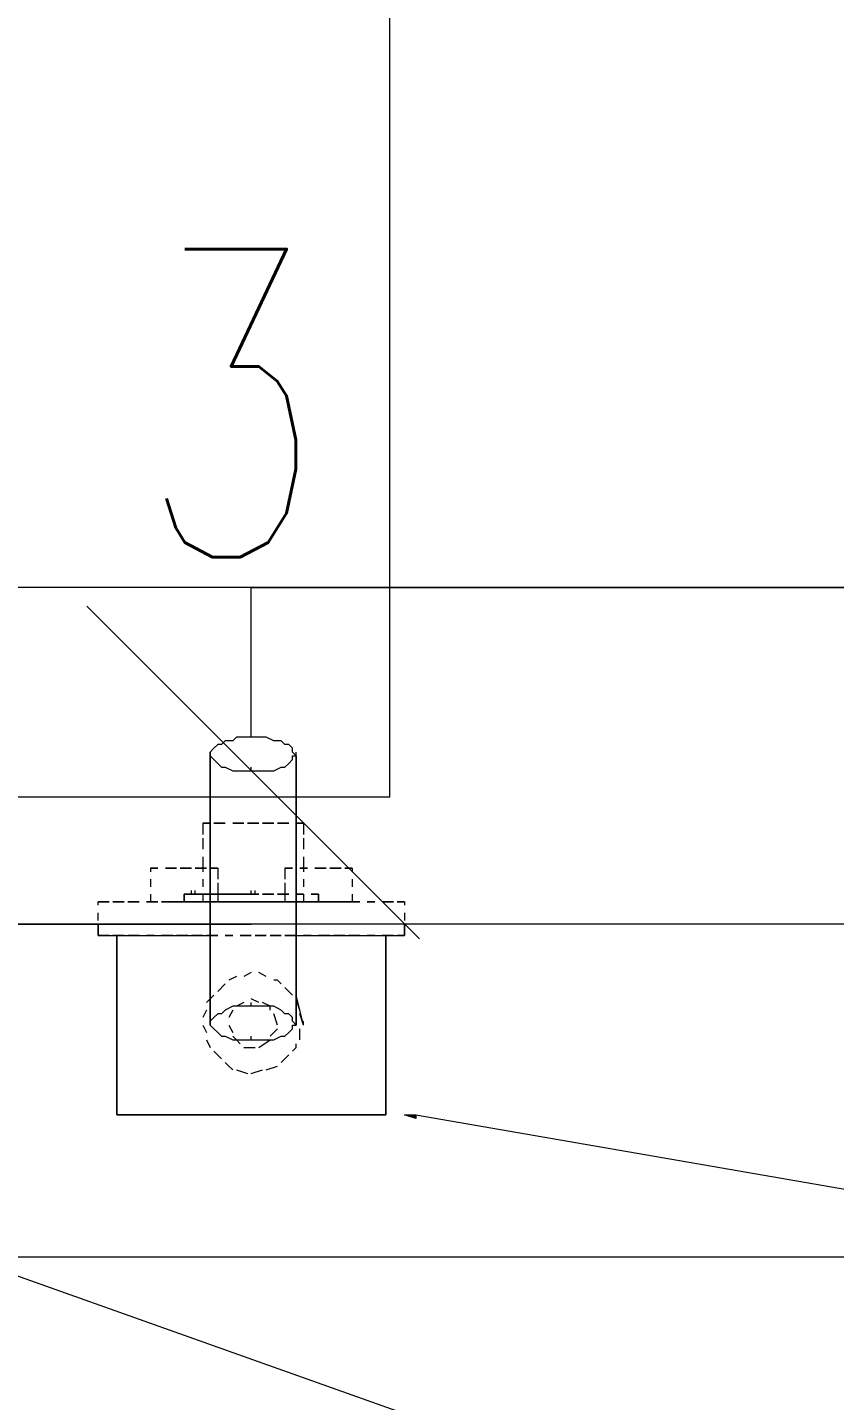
# Model space of a CAD drawing. Header units: inches. Extents: x -1128 to 651, y 96 to 845.
# Drawn here: x 464.45 to 472.61, y 759.79 to 773.66 of the extents above; entities that cross this region are included whole.
import ezdxf
from ezdxf.enums import TextEntityAlignment as Align

# ---------------------------------------------------------------- set-up
doc = ezdxf.new("R2010")
doc.units = ezdxf.units.IN
doc.header["$MEASUREMENT"] = 0
doc.layers.add('Layer 1', color=7, linetype='Continuous')
doc.styles.add('HZTXT', font='txt_qlt.shx', dxfattribs={"width": 0.7, "bigfont": 'hztxt.shx'})

msp = doc.modelspace()

# ---------------------------------------------------------------- hatches: boundary and pattern name
at = {"layer": 'Layer 1'}
msp.add_hatch(color=0, dxfattribs=at).paths.add_polyline_path([(468.376, 762.638), (468.263, 762.676), (468.376, 762.676)])

# ---------------------------------------------------------------- linework, layer by layer
at = {"layer": 'Layer 1', "color": 0, "lineweight": 5}
for points in [[(468.112, 765.885), (468.112, 789.638)], [(466.714, 768), (458.218, 768)], [(466.714, 768), (458.218, 768)], [(466.714, 766.49), (466.714, 768), (491.071, 768)], [(491.071, 768), (466.714, 768)], [(468.414, 764.451), (465.053, 767.811)], [(466.714, 766.49), (466.563, 766.49), (466.526, 766.452), (466.45, 766.452), (466.412, 766.414), (466.375, 766.414), (466.337, 766.377), (466.299, 766.339), (466.299, 766.301)], [(466.714, 766.49), (466.714, 766.527)], [(467.168, 766.301), (467.13, 766.339), (467.13, 766.377), (467.092, 766.414), (467.054, 766.414), (467.017, 766.452), (466.941, 766.452), (466.865, 766.49), (466.714, 766.49)], [(466.299, 766.301), (466.299, 766.339)], [(466.299, 766.301), (466.337, 766.263), (466.375, 766.225), (466.412, 766.188), (466.45, 766.188), (466.526, 766.15), (466.714, 766.15)], [(466.714, 766.15), (466.941, 766.15), (467.017, 766.188), (467.054, 766.188), (467.092, 766.225), (467.13, 766.263), (467.13, 766.301), (467.168, 766.301)], [(467.168, 766.301), (467.168, 766.339)], [(466.714, 766.15), (466.714, 766.188)], [(468.112, 765.885), (447.418, 765.885)], [(466.224, 765.621), (466.299, 765.621)], [(466.299, 765.621), (466.224, 765.621)], [(466.224, 765.621), (466.224, 765.508)], [(466.337, 765.621), (466.45, 765.621)], [(466.45, 765.621), (466.337, 765.621)], [(466.337, 765.621), (466.45, 765.621)], [(466.45, 765.621), (466.337, 765.621)], [(466.526, 765.621), (466.639, 765.621)], [(466.639, 765.621), (466.526, 765.621)], [(466.526, 765.621), (466.639, 765.621)], [(466.639, 765.621), (466.526, 765.621)], [(466.677, 765.621), (466.79, 765.621)], [(466.79, 765.621), (466.677, 765.621)], [(466.677, 765.621), (466.79, 765.621)], [(466.79, 765.621), (466.677, 765.621)], [(466.828, 765.621), (466.941, 765.621)], [(466.941, 765.621), (466.828, 765.621)], [(466.828, 765.621), (466.941, 765.621)], [(466.941, 765.621), (466.828, 765.621)], [(466.979, 765.621), (467.092, 765.621)], [(467.092, 765.621), (466.979, 765.621)], [(466.979, 765.621), (467.092, 765.621)], [(467.092, 765.621), (466.979, 765.621)], [(467.243, 765.621), (467.243, 765.508)], [(466.224, 765.47), (466.224, 765.357)], [(467.243, 765.47), (467.243, 765.357)], [(466.224, 765.281), (466.224, 765.13)], [(467.243, 765.281), (467.243, 765.13)], [(465.695, 765.168), (465.77, 765.168)], [(465.77, 765.168), (465.695, 765.168)], [(465.695, 765.168), (465.695, 765.13)], [(465.695, 765.055), (465.695, 764.979)], [(465.846, 765.168), (465.959, 765.168)], [(465.959, 765.168), (465.846, 765.168)], [(465.846, 765.168), (465.959, 765.168)], [(465.959, 765.168), (465.846, 765.168)], [(465.997, 765.168), (466.11, 765.168)], [(466.11, 765.168), (465.997, 765.168)], [(465.997, 765.168), (466.11, 765.168)], [(466.11, 765.168), (465.997, 765.168)], [(466.148, 765.168), (466.261, 765.168)], [(466.261, 765.168), (466.148, 765.168)], [(466.148, 765.168), (466.261, 765.168)], [(466.261, 765.168), (466.148, 765.168)], [(466.224, 765.055), (466.224, 764.979)], [(466.375, 765.168), (466.375, 765.055)], [(467.054, 765.168), (467.13, 765.168)], [(467.13, 765.168), (467.054, 765.168)], [(467.054, 765.168), (467.054, 765.055)], [(467.205, 765.168), (467.281, 765.168)], [(467.281, 765.168), (467.205, 765.168)], [(467.205, 765.168), (467.281, 765.168)], [(467.281, 765.168), (467.205, 765.168)], [(467.243, 765.055), (467.243, 764.979)], [(467.356, 765.168), (467.47, 765.168)], [(467.47, 765.168), (467.356, 765.168)], [(467.356, 765.168), (467.47, 765.168)], [(467.47, 765.168), (467.356, 765.168)], [(467.507, 765.168), (467.621, 765.168)], [(467.621, 765.168), (467.507, 765.168)], [(467.507, 765.168), (467.621, 765.168)], [(467.621, 765.168), (467.507, 765.168)], [(467.734, 765.168), (467.734, 765.13)], [(467.734, 765.055), (467.734, 764.979)], [(466.11, 764.904), (466.11, 764.941)], [(466.148, 764.904), (466.148, 764.941)], [(466.375, 765.017), (466.375, 764.828)], [(466.714, 764.904), (466.714, 764.941)], [(466.752, 764.904), (466.752, 764.941)], [(467.054, 765.017), (467.054, 764.828)], [(465.166, 764.791), (465.166, 764.828)], [(465.166, 764.791), (465.166, 764.828)], [(465.28, 764.828), (465.166, 764.828)], [(465.28, 764.828), (465.166, 764.828)], [(465.166, 764.828), (465.28, 764.828)], [(465.166, 764.828), (465.28, 764.828)], [(465.431, 764.828), (465.317, 764.828)], [(465.431, 764.828), (465.317, 764.828)], [(465.317, 764.828), (465.431, 764.828)], [(465.317, 764.828), (465.431, 764.828)], [(465.582, 764.828), (465.468, 764.828)], [(465.582, 764.828), (465.468, 764.828)], [(465.468, 764.828), (465.582, 764.828)], [(465.468, 764.828), (465.582, 764.828)], [(465.733, 764.828), (465.657, 764.828)], [(465.733, 764.828), (465.657, 764.828)], [(465.657, 764.828), (465.733, 764.828)], [(465.657, 764.828), (465.733, 764.828)], [(465.695, 764.904), (465.695, 764.828)], [(465.921, 764.828), (465.808, 764.828)], [(465.921, 764.828), (465.808, 764.828)], [(465.808, 764.828), (465.921, 764.828)], [(465.808, 764.828), (465.921, 764.828)], [(465.959, 764.828), (465.846, 764.828)], [(465.846, 764.828), (465.959, 764.828)], [(466.072, 764.828), (465.959, 764.828)], [(466.072, 764.828), (465.959, 764.828)], [(465.959, 764.828), (466.072, 764.828)], [(465.959, 764.828), (466.072, 764.828)], [(466.11, 764.828), (465.997, 764.828)], [(465.997, 764.828), (466.11, 764.828)], [(466.035, 764.904), (466.148, 764.904)], [(466.035, 764.904), (466.148, 764.904)], [(466.148, 764.904), (466.035, 764.904)], [(466.148, 764.904), (466.035, 764.904)], [(466.148, 764.904), (466.035, 764.904)], [(466.148, 764.904), (466.035, 764.904)], [(466.035, 764.904), (466.148, 764.904)], [(466.035, 764.904), (466.148, 764.904)], [(466.035, 764.828), (466.148, 764.828)], [(466.035, 764.828), (466.148, 764.828)], [(466.148, 764.828), (466.035, 764.828)], [(466.148, 764.828), (466.035, 764.828)], [(466.148, 764.828), (466.035, 764.828)], [(466.148, 764.828), (466.035, 764.828)], [(466.035, 764.828), (466.148, 764.828)], [(466.035, 764.828), (466.148, 764.828)], [(466.11, 764.904), (466.224, 764.904)], [(466.224, 764.904), (466.11, 764.904)], [(466.224, 764.904), (466.11, 764.904)], [(466.224, 764.904), (466.11, 764.904)], [(466.224, 764.828), (466.11, 764.828)], [(466.224, 764.828), (466.11, 764.828)], [(466.11, 764.828), (466.224, 764.828)], [(466.11, 764.828), (466.224, 764.828)], [(466.261, 764.904), (466.148, 764.904)], [(466.261, 764.904), (466.148, 764.904)], [(466.148, 764.904), (466.261, 764.904)], [(466.261, 764.904), (466.148, 764.904)], [(466.261, 764.828), (466.148, 764.828)], [(466.148, 764.828), (466.261, 764.828)], [(466.186, 764.904), (466.299, 764.904)], [(466.186, 764.904), (466.299, 764.904)], [(466.299, 764.904), (466.186, 764.904)], [(466.299, 764.904), (466.186, 764.904)], [(466.299, 764.904), (466.186, 764.904)], [(466.299, 764.904), (466.186, 764.904)], [(466.186, 764.904), (466.299, 764.904)], [(466.186, 764.904), (466.299, 764.904)], [(466.186, 764.828), (466.299, 764.828)], [(466.186, 764.828), (466.299, 764.828)], [(466.299, 764.828), (466.186, 764.828)], [(466.299, 764.828), (466.186, 764.828)], [(466.299, 764.828), (466.186, 764.828)], [(466.299, 764.828), (466.186, 764.828)], [(466.186, 764.828), (466.299, 764.828)], [(466.186, 764.828), (466.299, 764.828)], [(466.224, 764.904), (466.224, 764.828)], [(466.375, 764.828), (466.261, 764.828)], [(466.375, 764.828), (466.261, 764.828)], [(466.261, 764.828), (466.375, 764.828)], [(466.261, 764.828), (466.375, 764.828)], [(466.412, 764.904), (466.299, 764.904)], [(466.412, 764.904), (466.299, 764.904)], [(466.299, 764.904), (466.412, 764.904)], [(466.412, 764.904), (466.299, 764.904)], [(466.299, 764.904), (466.412, 764.904)], [(466.412, 764.904), (466.299, 764.904)], [(466.412, 764.904), (466.299, 764.904)], [(466.412, 764.904), (466.299, 764.904)], [(466.375, 764.828), (466.299, 764.828)], [(466.299, 764.828), (466.375, 764.828)], [(466.337, 764.904), (466.45, 764.904)], [(466.337, 764.904), (466.45, 764.904)], [(466.45, 764.904), (466.337, 764.904)], [(466.45, 764.904), (466.337, 764.904)], [(466.45, 764.904), (466.337, 764.904)], [(466.45, 764.904), (466.337, 764.904)], [(466.337, 764.904), (466.45, 764.904)], [(466.337, 764.904), (466.45, 764.904)], [(466.337, 764.828), (466.45, 764.828)], [(466.337, 764.828), (466.45, 764.828)], [(466.45, 764.828), (466.337, 764.828)], [(466.45, 764.828), (466.337, 764.828)], [(466.45, 764.828), (466.337, 764.828)], [(466.45, 764.828), (466.337, 764.828)], [(466.337, 764.828), (466.45, 764.828)], [(466.337, 764.828), (466.45, 764.828)], [(466.45, 764.828), (466.337, 764.828)], [(466.337, 764.828), (466.45, 764.828)], [(466.45, 764.904), (466.563, 764.904)], [(466.563, 764.904), (466.45, 764.904)], [(466.563, 764.904), (466.45, 764.904)], [(466.563, 764.904), (466.45, 764.904)], [(466.526, 764.828), (466.45, 764.828)], [(466.526, 764.828), (466.45, 764.828)], [(466.45, 764.828), (466.526, 764.828)], [(466.45, 764.828), (466.526, 764.828)], [(466.563, 764.904), (466.488, 764.904)], [(466.563, 764.904), (466.488, 764.904)], [(466.488, 764.904), (466.563, 764.904)], [(466.563, 764.904), (466.488, 764.904)], [(466.526, 764.904), (466.639, 764.904)], [(466.526, 764.904), (466.639, 764.904)], [(466.639, 764.904), (466.526, 764.904)], [(466.639, 764.904), (466.526, 764.904)], [(466.639, 764.904), (466.526, 764.904)], [(466.639, 764.904), (466.526, 764.904)], [(466.526, 764.904), (466.639, 764.904)], [(466.526, 764.904), (466.639, 764.904)], [(466.526, 764.828), (466.639, 764.828)], [(466.526, 764.828), (466.639, 764.828)], [(466.639, 764.828), (466.526, 764.828)], [(466.639, 764.828), (466.526, 764.828)], [(466.639, 764.828), (466.526, 764.828)], [(466.639, 764.828), (466.526, 764.828)], [(466.526, 764.828), (466.639, 764.828)], [(466.526, 764.828), (466.639, 764.828)], [(466.639, 764.828), (466.526, 764.828)], [(466.526, 764.828), (466.639, 764.828)], [(466.714, 764.904), (466.601, 764.904)], [(466.714, 764.904), (466.601, 764.904)], [(466.714, 764.828), (466.601, 764.828)], [(466.714, 764.828), (466.601, 764.828)], [(466.601, 764.828), (466.714, 764.828)], [(466.601, 764.828), (466.714, 764.828)], [(466.752, 764.904), (466.639, 764.904)], [(466.752, 764.904), (466.639, 764.904)], [(466.677, 764.904), (466.79, 764.904)], [(466.677, 764.904), (466.79, 764.904)], [(466.79, 764.904), (466.677, 764.904)], [(466.79, 764.904), (466.677, 764.904)], [(466.79, 764.904), (466.677, 764.904)], [(466.79, 764.904), (466.677, 764.904)], [(466.677, 764.904), (466.79, 764.904)], [(466.677, 764.904), (466.79, 764.904)], [(466.677, 764.828), (466.79, 764.828)], [(466.677, 764.828), (466.79, 764.828)], [(466.79, 764.828), (466.677, 764.828)], [(466.79, 764.828), (466.677, 764.828)], [(466.79, 764.828), (466.677, 764.828)], [(466.79, 764.828), (466.677, 764.828)], [(466.677, 764.828), (466.79, 764.828)], [(466.677, 764.828), (466.79, 764.828)], [(466.79, 764.828), (466.677, 764.828)], [(466.677, 764.828), (466.79, 764.828)], [(466.865, 764.828), (466.752, 764.828)], [(466.865, 764.828), (466.752, 764.828)], [(466.752, 764.828), (466.865, 764.828)], [(466.752, 764.828), (466.865, 764.828)], [(466.828, 764.904), (466.941, 764.904)], [(466.828, 764.904), (466.941, 764.904)], [(466.941, 764.904), (466.828, 764.904)], [(466.941, 764.904), (466.828, 764.904)], [(466.941, 764.904), (466.828, 764.904)], [(466.941, 764.904), (466.828, 764.904)], [(466.828, 764.904), (466.941, 764.904)], [(466.828, 764.904), (466.941, 764.904)], [(466.828, 764.828), (466.941, 764.828)], [(466.828, 764.828), (466.941, 764.828)], [(466.941, 764.828), (466.828, 764.828)], [(466.941, 764.828), (466.828, 764.828)], [(466.941, 764.828), (466.828, 764.828)], [(466.941, 764.828), (466.828, 764.828)], [(466.828, 764.828), (466.941, 764.828)], [(466.828, 764.828), (466.941, 764.828)], [(466.941, 764.828), (466.828, 764.828)], [(466.828, 764.828), (466.941, 764.828)], [(467.017, 764.828), (466.903, 764.828)], [(467.017, 764.828), (466.903, 764.828)], [(466.903, 764.828), (467.017, 764.828)], [(466.903, 764.828), (467.017, 764.828)], [(466.979, 764.904), (467.092, 764.904)], [(466.979, 764.904), (467.092, 764.904)], [(467.092, 764.904), (466.979, 764.904)], [(467.092, 764.904), (466.979, 764.904)], [(467.092, 764.904), (466.979, 764.904)], [(467.092, 764.904), (466.979, 764.904)], [(466.979, 764.904), (467.092, 764.904)], [(466.979, 764.904), (467.092, 764.904)], [(466.979, 764.828), (467.092, 764.828)], [(466.979, 764.828), (467.092, 764.828)], [(467.092, 764.828), (466.979, 764.828)], [(467.092, 764.828), (466.979, 764.828)], [(467.092, 764.828), (466.979, 764.828)], [(467.092, 764.828), (466.979, 764.828)], [(466.979, 764.828), (467.092, 764.828)], [(466.979, 764.828), (467.092, 764.828)], [(467.092, 764.828), (466.979, 764.828)], [(466.979, 764.828), (467.092, 764.828)], [(467.168, 764.828), (467.054, 764.828)], [(467.168, 764.828), (467.054, 764.828)], [(467.054, 764.828), (467.168, 764.828)], [(467.054, 764.828), (467.168, 764.828)], [(467.168, 764.904), (467.243, 764.904)], [(467.168, 764.904), (467.243, 764.904)], [(467.243, 764.904), (467.168, 764.904)], [(467.243, 764.904), (467.168, 764.904)], [(467.243, 764.904), (467.168, 764.904)], [(467.243, 764.904), (467.168, 764.904)], [(467.168, 764.904), (467.243, 764.904)], [(467.168, 764.904), (467.243, 764.904)], [(467.168, 764.828), (467.243, 764.828)], [(467.168, 764.828), (467.243, 764.828)], [(467.243, 764.828), (467.168, 764.828)], [(467.243, 764.828), (467.168, 764.828)], [(467.243, 764.828), (467.168, 764.828)], [(467.243, 764.828), (467.168, 764.828)], [(467.168, 764.828), (467.243, 764.828)], [(467.168, 764.828), (467.243, 764.828)], [(467.243, 764.828), (467.168, 764.828)], [(467.168, 764.828), (467.243, 764.828)], [(467.281, 764.828), (467.205, 764.828)], [(467.205, 764.828), (467.281, 764.828)], [(467.243, 764.904), (467.243, 764.828)], [(467.319, 764.828), (467.243, 764.828)], [(467.319, 764.828), (467.243, 764.828)], [(467.243, 764.828), (467.319, 764.828)], [(467.243, 764.828), (467.319, 764.828)], [(467.319, 764.904), (467.394, 764.904)], [(467.394, 764.904), (467.319, 764.904)], [(467.394, 764.904), (467.319, 764.904)], [(467.394, 764.904), (467.319, 764.904)], [(467.319, 764.904), (467.394, 764.904)], [(467.319, 764.828), (467.394, 764.828)], [(467.319, 764.828), (467.394, 764.828)], [(467.394, 764.828), (467.319, 764.828)], [(467.394, 764.828), (467.319, 764.828)], [(467.394, 764.828), (467.319, 764.828)], [(467.394, 764.828), (467.319, 764.828)], [(467.319, 764.828), (467.394, 764.828)], [(467.319, 764.828), (467.394, 764.828)], [(467.47, 764.828), (467.356, 764.828)], [(467.356, 764.828), (467.47, 764.828)], [(467.507, 764.828), (467.394, 764.828)], [(467.507, 764.828), (467.394, 764.828)], [(467.394, 764.828), (467.507, 764.828)], [(467.394, 764.828), (467.507, 764.828)], [(467.621, 764.828), (467.507, 764.828)], [(467.507, 764.828), (467.621, 764.828)], [(467.658, 764.828), (467.545, 764.828)], [(467.658, 764.828), (467.545, 764.828)], [(467.545, 764.828), (467.658, 764.828)], [(467.545, 764.828), (467.658, 764.828)], [(467.734, 764.828), (467.658, 764.828)], [(467.658, 764.828), (467.734, 764.828)], [(467.81, 764.828), (467.696, 764.828)], [(467.81, 764.828), (467.696, 764.828)], [(467.696, 764.828), (467.81, 764.828)], [(467.696, 764.828), (467.81, 764.828)], [(467.734, 764.904), (467.734, 764.828)], [(467.961, 764.828), (467.885, 764.828)], [(467.961, 764.828), (467.885, 764.828)], [(467.885, 764.828), (467.961, 764.828)], [(467.885, 764.828), (467.961, 764.828)], [(468.149, 764.828), (468.036, 764.828)], [(468.149, 764.828), (468.036, 764.828)], [(468.036, 764.828), (468.149, 764.828)], [(468.036, 764.828), (468.149, 764.828)], [(468.263, 764.828), (468.187, 764.828)], [(468.263, 764.828), (468.187, 764.828)], [(468.187, 764.828), (468.263, 764.828)], [(468.187, 764.828), (468.263, 764.828)], [(468.263, 764.828), (468.263, 764.791)], [(468.263, 764.828), (468.263, 764.791)], [(465.166, 764.639), (465.166, 764.715)], [(465.166, 764.639), (465.166, 764.715)], [(468.263, 764.715), (468.263, 764.639)], [(468.263, 764.715), (468.263, 764.639)], [(449.759, 764.602), (466.714, 764.602)], [(466.714, 764.602), (458.218, 764.602)], [(465.166, 764.488), (465.166, 764.564)], [(465.166, 764.488), (465.166, 764.564)], [(491.071, 764.602), (466.714, 764.602)], [(491.071, 764.602), (466.714, 764.602)], [(468.263, 764.564), (468.263, 764.488)], [(468.263, 764.564), (468.263, 764.488)], [(465.166, 764.488), (466.375, 764.488)], [(465.166, 764.488), (466.375, 764.488)], [(465.28, 764.488), (465.166, 764.488)], [(465.28, 764.488), (465.166, 764.488)], [(465.431, 764.488), (465.317, 764.488)], [(465.431, 764.488), (465.317, 764.488)], [(465.431, 764.488), (465.355, 764.488)], [(465.431, 764.488), (465.355, 764.488)], [(465.355, 764.488), (465.431, 764.488)], [(465.355, 764.488), (465.431, 764.488)], [(465.355, 764.413), (465.355, 764.488)], [(465.355, 764.413), (465.355, 764.488)], [(465.355, 764.262), (465.355, 764.375)], [(465.355, 764.262), (465.355, 764.375)], [(465.582, 764.488), (465.468, 764.488)], [(465.582, 764.488), (465.468, 764.488)], [(465.468, 764.488), (465.582, 764.488)], [(465.468, 764.488), (465.582, 764.488)], [(465.582, 764.488), (465.468, 764.488)], [(465.582, 764.488), (465.468, 764.488)], [(465.733, 764.488), (465.657, 764.488)], [(465.733, 764.488), (465.657, 764.488)], [(465.657, 764.488), (465.733, 764.488)], [(465.657, 764.488), (465.733, 764.488)], [(465.733, 764.488), (465.657, 764.488)], [(465.733, 764.488), (465.657, 764.488)], [(465.921, 764.488), (465.808, 764.488)], [(465.921, 764.488), (465.808, 764.488)], [(465.808, 764.488), (465.921, 764.488)], [(465.808, 764.488), (465.921, 764.488)], [(465.921, 764.488), (465.808, 764.488)], [(465.921, 764.488), (465.808, 764.488)], [(466.072, 764.488), (465.959, 764.488)], [(466.072, 764.488), (465.959, 764.488)], [(465.959, 764.488), (466.072, 764.488)], [(465.959, 764.488), (466.072, 764.488)], [(466.072, 764.488), (465.959, 764.488)], [(466.072, 764.488), (465.959, 764.488)], [(466.224, 764.488), (466.11, 764.488)], [(466.224, 764.488), (466.11, 764.488)], [(466.11, 764.488), (466.224, 764.488)], [(466.11, 764.488), (466.224, 764.488)], [(466.224, 764.488), (466.11, 764.488)], [(466.224, 764.488), (466.11, 764.488)], [(466.375, 764.488), (466.261, 764.488)], [(466.375, 764.488), (466.261, 764.488)], [(466.261, 764.488), (466.375, 764.488)], [(466.261, 764.488), (466.375, 764.488)], [(466.375, 764.488), (466.261, 764.488)], [(466.375, 764.488), (466.261, 764.488)], [(466.526, 764.488), (466.45, 764.488)], [(466.526, 764.488), (466.45, 764.488)], [(466.45, 764.488), (466.526, 764.488)], [(466.45, 764.488), (466.526, 764.488)], [(466.45, 764.488), (466.526, 764.488)], [(466.45, 764.488), (466.526, 764.488)], [(466.526, 764.488), (466.45, 764.488)], [(466.526, 764.488), (466.45, 764.488)], [(466.714, 764.488), (466.601, 764.488)], [(466.714, 764.488), (466.601, 764.488)], [(466.601, 764.488), (466.714, 764.488)], [(466.601, 764.488), (466.714, 764.488)], [(466.601, 764.488), (466.714, 764.488)], [(466.601, 764.488), (466.714, 764.488)], [(466.714, 764.488), (466.601, 764.488)], [(466.714, 764.488), (466.601, 764.488)], [(466.865, 764.488), (466.752, 764.488)], [(466.865, 764.488), (466.752, 764.488)], [(466.752, 764.488), (466.865, 764.488)], [(466.752, 764.488), (466.865, 764.488)], [(466.752, 764.488), (466.865, 764.488)], [(466.752, 764.488), (466.865, 764.488)], [(466.865, 764.488), (466.752, 764.488)], [(466.865, 764.488), (466.752, 764.488)], [(467.017, 764.488), (466.903, 764.488)], [(467.017, 764.488), (466.903, 764.488)], [(466.903, 764.488), (467.017, 764.488)], [(466.903, 764.488), (467.017, 764.488)], [(466.903, 764.488), (467.017, 764.488)], [(466.903, 764.488), (467.017, 764.488)], [(467.017, 764.488), (466.903, 764.488)], [(467.017, 764.488), (466.903, 764.488)], [(467.168, 764.488), (467.054, 764.488)], [(467.168, 764.488), (467.054, 764.488)], [(467.054, 764.488), (468.263, 764.488)], [(467.054, 764.488), (468.263, 764.488)], [(467.054, 764.488), (467.168, 764.488)], [(467.054, 764.488), (467.168, 764.488)], [(467.168, 764.488), (467.054, 764.488)], [(467.168, 764.488), (467.054, 764.488)], [(467.319, 764.488), (467.243, 764.488)], [(467.319, 764.488), (467.243, 764.488)], [(467.243, 764.488), (467.319, 764.488)], [(467.243, 764.488), (467.319, 764.488)], [(467.319, 764.488), (467.243, 764.488)], [(467.319, 764.488), (467.243, 764.488)], [(467.507, 764.488), (467.394, 764.488)], [(467.507, 764.488), (467.394, 764.488)], [(467.394, 764.488), (467.507, 764.488)], [(467.394, 764.488), (467.507, 764.488)], [(467.507, 764.488), (467.394, 764.488)], [(467.507, 764.488), (467.394, 764.488)], [(467.658, 764.488), (467.545, 764.488)], [(467.658, 764.488), (467.545, 764.488)], [(467.545, 764.488), (467.658, 764.488)], [(467.545, 764.488), (467.658, 764.488)], [(467.658, 764.488), (467.545, 764.488)], [(467.658, 764.488), (467.545, 764.488)], [(467.81, 764.488), (467.696, 764.488)], [(467.81, 764.488), (467.696, 764.488)], [(467.696, 764.488), (467.81, 764.488)], [(467.696, 764.488), (467.81, 764.488)], [(467.81, 764.488), (467.696, 764.488)], [(467.81, 764.488), (467.696, 764.488)], [(467.961, 764.488), (467.885, 764.488)], [(467.961, 764.488), (467.885, 764.488)], [(467.885, 764.488), (467.961, 764.488)], [(467.885, 764.488), (467.961, 764.488)], [(467.961, 764.488), (467.885, 764.488)], [(467.961, 764.488), (467.885, 764.488)], [(468.074, 764.488), (468.036, 764.488)], [(468.074, 764.488), (468.036, 764.488)], [(468.036, 764.488), (468.074, 764.488)], [(468.036, 764.488), (468.074, 764.488)], [(468.149, 764.488), (468.036, 764.488)], [(468.149, 764.488), (468.036, 764.488)], [(468.074, 764.488), (468.074, 764.413)], [(468.074, 764.488), (468.074, 764.413)], [(468.074, 764.375), (468.074, 764.262)], [(468.074, 764.375), (468.074, 764.262)], [(468.263, 764.488), (468.187, 764.488)], [(468.263, 764.488), (468.187, 764.488)], [(465.355, 764.111), (465.355, 764.224)], [(465.355, 764.111), (465.355, 764.224)], [(468.074, 764.224), (468.074, 764.111)], [(468.074, 764.224), (468.074, 764.111)], [(466.714, 764.111), (466.639, 764.073)], [(466.714, 764.111), (466.639, 764.073)], [(466.714, 764.111), (466.639, 764.073)], [(466.865, 764.073), (466.79, 764.111)], [(466.865, 764.073), (466.79, 764.111)], [(466.865, 764.073), (466.79, 764.111)], [(465.355, 763.96), (465.355, 764.035)], [(465.355, 763.96), (465.355, 764.035)], [(466.45, 763.997), (466.375, 763.922)], [(466.45, 763.997), (466.375, 763.922)], [(466.45, 763.997), (466.375, 763.922)], [(466.563, 764.073), (466.488, 764.035)], [(466.563, 764.073), (466.488, 764.035)], [(466.563, 764.073), (466.488, 764.035)], [(467.017, 763.997), (466.979, 764.035), (466.941, 764.035)], [(467.017, 763.997), (466.979, 764.035), (466.941, 764.035)], [(467.017, 763.997), (466.979, 764.035), (466.941, 764.035)], [(467.13, 763.884), (467.054, 763.96)], [(467.13, 763.884), (467.054, 763.96)], [(467.13, 763.884), (467.054, 763.96)], [(468.074, 764.035), (468.074, 763.96)], [(468.074, 764.035), (468.074, 763.96)], [(465.355, 763.771), (465.355, 763.884)], [(465.355, 763.771), (465.355, 763.884)], [(466.337, 763.884), (466.299, 763.846), (466.261, 763.809)], [(466.337, 763.884), (466.299, 763.846), (466.261, 763.809)], [(466.337, 763.884), (466.299, 763.846), (466.261, 763.809)], [(466.639, 763.809), (466.563, 763.771)], [(466.639, 763.809), (466.563, 763.771)], [(466.639, 763.809), (466.563, 763.771)], [(466.639, 763.809), (466.563, 763.771)], [(466.79, 763.809), (466.714, 763.846)], [(466.79, 763.809), (466.714, 763.846)], [(466.79, 763.809), (466.714, 763.846)], [(466.79, 763.809), (466.714, 763.846)], [(466.714, 763.771), (466.714, 763.809)], [(466.903, 763.733), (466.903, 763.771), (466.828, 763.809)], [(466.903, 763.733), (466.903, 763.771), (466.828, 763.809)], [(466.903, 763.733), (466.903, 763.771), (466.828, 763.809)], [(466.903, 763.733), (466.903, 763.771), (466.828, 763.809)], [(467.243, 763.582), (467.168, 763.884)], [(467.205, 763.733), (467.168, 763.846)], [(467.205, 763.733), (467.168, 763.846)], [(467.205, 763.733), (467.168, 763.846)], [(468.074, 763.884), (468.074, 763.771)], [(468.074, 763.884), (468.074, 763.771)], [(465.355, 763.62), (465.355, 763.733)], [(465.355, 763.62), (465.355, 763.733)], [(466.261, 763.733), (466.224, 763.658)], [(466.261, 763.733), (466.224, 763.658)], [(466.261, 763.733), (466.224, 763.658)], [(466.299, 763.582), (466.337, 763.544), (466.375, 763.507), (466.412, 763.469), (466.45, 763.469), (466.526, 763.431), (466.941, 763.431), (467.017, 763.469), (467.054, 763.469), (467.092, 763.507), (467.13, 763.544), (467.13, 763.582), (467.168, 763.582), (467.13, 763.62), (467.13, 763.658), (467.092, 763.695), (467.054, 763.695), (467.017, 763.733), (466.941, 763.771), (466.79, 763.771), (466.714, 763.771), (466.526, 763.771), (466.45, 763.733), (466.412, 763.695), (466.375, 763.695), (466.337, 763.658), (466.299, 763.62), (466.299, 763.582)], [(466.526, 763.733), (466.488, 763.658)], [(466.526, 763.733), (466.488, 763.658)], [(466.526, 763.733), (466.488, 763.658)], [(466.526, 763.733), (466.488, 763.658)], [(466.979, 763.582), (466.941, 763.695)], [(466.979, 763.582), (466.941, 763.695)], [(466.979, 763.582), (466.941, 763.695)], [(466.979, 763.582), (466.941, 763.695)], [(467.243, 763.582), (467.205, 763.695)], [(467.243, 763.582), (467.205, 763.695)], [(467.243, 763.582), (467.205, 763.695)], [(468.074, 763.733), (468.074, 763.62)], [(468.074, 763.733), (468.074, 763.62)], [(465.355, 763.469), (465.355, 763.582)], [(465.355, 763.469), (465.355, 763.582)], [(466.224, 763.582), (466.261, 763.507)], [(466.224, 763.582), (466.261, 763.507)], [(466.224, 763.582), (466.261, 763.507)], [(466.299, 763.582), (466.299, 763.62)], [(466.488, 763.582), (466.526, 763.507)], [(466.488, 763.582), (466.526, 763.507)], [(466.488, 763.582), (466.526, 763.507)], [(466.488, 763.582), (466.526, 763.507)], [(466.903, 763.469), (466.979, 763.544)], [(466.903, 763.469), (466.979, 763.544)], [(466.903, 763.469), (466.979, 763.544)], [(466.903, 763.469), (466.979, 763.544)], [(467.168, 763.582), (467.168, 763.62)], [(467.205, 763.431), (467.205, 763.544)], [(467.205, 763.431), (467.205, 763.544)], [(467.205, 763.431), (467.205, 763.544)], [(467.243, 763.582), (467.243, 763.62)], [(468.074, 763.582), (468.074, 763.469)], [(468.074, 763.582), (468.074, 763.469)], [(465.355, 763.318), (465.355, 763.431)], [(465.355, 763.318), (465.355, 763.431)], [(466.261, 763.431), (466.299, 763.355)], [(466.261, 763.431), (466.299, 763.355)], [(466.261, 763.431), (466.299, 763.355)], [(466.526, 763.469), (466.563, 763.431), (466.601, 763.393)], [(466.526, 763.469), (466.563, 763.431), (466.601, 763.393)], [(466.526, 763.469), (466.563, 763.431), (466.601, 763.393)], [(466.526, 763.469), (466.563, 763.431), (466.601, 763.393)], [(466.714, 763.431), (466.714, 763.469)], [(466.79, 763.355), (466.903, 763.431)], [(466.79, 763.355), (466.903, 763.431)], [(466.79, 763.355), (466.903, 763.431)], [(466.79, 763.355), (466.903, 763.431)], [(467.13, 763.318), (467.168, 763.355), (467.168, 763.393)], [(467.13, 763.318), (467.168, 763.355), (467.168, 763.393)], [(467.13, 763.318), (467.168, 763.355), (467.168, 763.393)], [(468.074, 763.431), (468.074, 763.318)], [(468.074, 763.431), (468.074, 763.318)], [(466.337, 763.318), (466.412, 763.242)], [(466.337, 763.318), (466.412, 763.242)], [(466.337, 763.318), (466.412, 763.242)], [(466.639, 763.355), (466.752, 763.355)], [(466.639, 763.355), (466.752, 763.355)], [(466.639, 763.355), (466.752, 763.355)], [(466.639, 763.355), (466.752, 763.355)], [(467.017, 763.205), (467.092, 763.28)], [(467.017, 763.205), (467.092, 763.28)], [(467.017, 763.205), (467.092, 763.28)], [(465.355, 763.129), (465.355, 763.242)], [(465.355, 763.129), (465.355, 763.242)], [(466.45, 763.205), (466.488, 763.167), (466.526, 763.129)], [(466.45, 763.205), (466.488, 763.167), (466.526, 763.129)], [(466.45, 763.205), (466.488, 763.167), (466.526, 763.129)], [(466.563, 763.129), (466.677, 763.091)], [(466.563, 763.129), (466.677, 763.091)], [(466.563, 763.129), (466.677, 763.091)], [(466.714, 763.091), (466.828, 763.129)], [(466.714, 763.091), (466.828, 763.129)], [(466.714, 763.091), (466.828, 763.129)], [(466.865, 763.129), (466.979, 763.167)], [(466.865, 763.129), (466.979, 763.167)], [(466.865, 763.129), (466.979, 763.167)], [(468.074, 763.242), (468.074, 763.129)], [(468.074, 763.242), (468.074, 763.129)], [(465.355, 762.978), (465.355, 763.091)], [(465.355, 762.978), (465.355, 763.091)], [(468.074, 763.091), (468.074, 762.978)], [(468.074, 763.091), (468.074, 762.978)], [(465.355, 762.827), (465.355, 762.94)], [(465.355, 762.827), (465.355, 762.94)], [(468.074, 762.94), (468.074, 762.827)], [(468.074, 762.94), (468.074, 762.827)], [(465.355, 762.676), (465.355, 762.789)], [(465.355, 762.676), (465.355, 762.789)], [(468.074, 762.789), (468.074, 762.676)], [(468.074, 762.789), (468.074, 762.676)], [(459.88, 762.638), (497.566, 749.233), (513.539, 749.233)], [(465.431, 762.676), (465.355, 762.676)], [(465.431, 762.676), (465.355, 762.676)], [(465.582, 762.676), (465.468, 762.676)], [(465.582, 762.676), (465.468, 762.676)], [(465.733, 762.676), (465.657, 762.676)], [(465.733, 762.676), (465.657, 762.676)], [(465.921, 762.676), (465.808, 762.676)], [(465.921, 762.676), (465.808, 762.676)], [(466.072, 762.676), (465.959, 762.676)], [(466.072, 762.676), (465.959, 762.676)], [(466.224, 762.676), (466.11, 762.676)], [(466.224, 762.676), (466.11, 762.676)], [(466.375, 762.676), (466.261, 762.676)], [(466.375, 762.676), (466.261, 762.676)], [(466.526, 762.676), (466.45, 762.676)], [(466.526, 762.676), (466.45, 762.676)], [(466.714, 762.676), (466.601, 762.676)], [(466.714, 762.676), (466.601, 762.676)], [(466.865, 762.676), (466.752, 762.676)], [(466.865, 762.676), (466.752, 762.676)], [(467.017, 762.676), (466.903, 762.676)], [(467.017, 762.676), (466.903, 762.676)], [(467.168, 762.676), (467.054, 762.676)], [(467.168, 762.676), (467.054, 762.676)], [(467.319, 762.676), (467.243, 762.676)], [(467.319, 762.676), (467.243, 762.676)], [(467.507, 762.676), (467.394, 762.676)], [(467.507, 762.676), (467.394, 762.676)], [(467.658, 762.676), (467.545, 762.676)], [(467.658, 762.676), (467.545, 762.676)], [(467.81, 762.676), (467.696, 762.676)], [(467.81, 762.676), (467.696, 762.676)], [(467.961, 762.676), (467.885, 762.676)], [(467.961, 762.676), (467.885, 762.676)], [(468.074, 762.676), (468.036, 762.676)], [(468.074, 762.676), (468.036, 762.676)], [(468.376, 762.676), (497.377, 757.654), (513.539, 757.654)], [(444.662, 761.241), (488.805, 761.241)], [(444.662, 761.241), (481.97, 761.241)]]:
    msp.add_lwpolyline(points, dxfattribs=at)
at = {"layer": 'Layer 1', "color": 0, "lineweight": 0}
msp.add_lwpolyline([(468.376, 762.638), (468.263, 762.676), (468.376, 762.676), (468.376, 762.638)], dxfattribs=at)
at = {"layer": 'Layer 1', "color": 0, "lineweight": 5}
for points, knots in [([(466.299, 766.301), (466.299, 766.301), (466.299, 763.582), (466.299, 763.582), (466.299, 763.582), (466.299, 766.301), (466.299, 766.301)], [0, 0, 0, 0, 1, 1, 1, 2, 2, 2, 2]), ([(467.168, 766.301), (467.168, 766.301), (467.168, 763.582), (467.168, 763.582), (467.168, 763.582), (467.168, 766.301), (467.168, 766.301)], [0, 0, 0, 0, 1, 1, 1, 2, 2, 2, 2]), ([(466.299, 765.621), (466.299, 765.621), (466.224, 765.621), (466.224, 765.621), (466.224, 765.621), (466.299, 765.621), (466.299, 765.621)], [0, 0, 0, 0, 1, 1, 1, 2, 2, 2, 2]), ([(467.168, 765.621), (467.168, 765.621), (467.243, 765.621), (467.243, 765.621), (467.243, 765.621), (467.168, 765.621), (467.168, 765.621)], [0, 0, 0, 0, 1, 1, 1, 2, 2, 2, 2]), ([(467.168, 765.621), (467.168, 765.621), (467.243, 765.621), (467.243, 765.621), (467.243, 765.621), (467.168, 765.621), (467.168, 765.621)], [0, 0, 0, 0, 1, 1, 1, 2, 2, 2, 2]), ([(465.77, 765.168), (465.77, 765.168), (465.695, 765.168), (465.695, 765.168), (465.695, 765.168), (465.77, 765.168), (465.77, 765.168)], [0, 0, 0, 0, 1, 1, 1, 2, 2, 2, 2]), ([(466.299, 765.168), (466.299, 765.168), (466.375, 765.168), (466.375, 765.168), (466.375, 765.168), (466.299, 765.168), (466.299, 765.168)], [0, 0, 0, 0, 1, 1, 1, 2, 2, 2, 2]), ([(466.299, 765.168), (466.299, 765.168), (466.375, 765.168), (466.375, 765.168), (466.375, 765.168), (466.299, 765.168), (466.299, 765.168)], [0, 0, 0, 0, 1, 1, 1, 2, 2, 2, 2]), ([(467.13, 765.168), (467.13, 765.168), (467.054, 765.168), (467.054, 765.168), (467.054, 765.168), (467.13, 765.168), (467.13, 765.168)], [0, 0, 0, 0, 1, 1, 1, 2, 2, 2, 2]), ([(467.658, 765.168), (467.658, 765.168), (467.734, 765.168), (467.734, 765.168), (467.734, 765.168), (467.658, 765.168), (467.658, 765.168)], [0, 0, 0, 0, 1, 1, 1, 2, 2, 2, 2]), ([(467.658, 765.168), (467.658, 765.168), (467.734, 765.168), (467.734, 765.168), (467.734, 765.168), (467.658, 765.168), (467.658, 765.168)], [0, 0, 0, 0, 1, 1, 1, 2, 2, 2, 2]), ([(465.77, 764.828), (465.77, 764.828), (465.695, 764.828), (465.695, 764.828), (465.695, 764.828), (465.77, 764.828), (465.77, 764.828)], [0, 0, 0, 0, 1, 1, 1, 2, 2, 2, 2]), ([(466.035, 764.904), (466.035, 764.904), (466.035, 764.828), (466.035, 764.828), (466.035, 764.828), (466.035, 764.904), (466.035, 764.904), (466.035, 764.904), (466.035, 764.828), (466.035, 764.828), (466.035, 764.828), (466.035, 764.904), (466.035, 764.904)], [0, 0, 0, 0, 1, 1, 1, 2, 2, 2, 3, 3, 3, 4, 4, 4, 4]), ([(466.035, 764.904), (466.035, 764.904), (466.035, 764.828), (466.035, 764.828), (466.035, 764.828), (466.035, 764.904), (466.035, 764.904)], [0, 0, 0, 0, 1, 1, 1, 2, 2, 2, 2]), ([(466.035, 764.828), (466.035, 764.828), (466.035, 764.904), (466.035, 764.904), (466.035, 764.904), (466.035, 764.828), (466.035, 764.828)], [0, 0, 0, 0, 1, 1, 1, 2, 2, 2, 2]), ([(466.148, 764.904), (466.148, 764.904), (466.11, 764.904), (466.11, 764.904), (466.11, 764.904), (466.148, 764.904), (466.148, 764.904)], [0, 0, 0, 0, 1, 1, 1, 2, 2, 2, 2]), ([(466.11, 764.904), (466.11, 764.904), (466.148, 764.904), (466.148, 764.904), (466.148, 764.904), (466.11, 764.904), (466.11, 764.904)], [0, 0, 0, 0, 1, 1, 1, 2, 2, 2, 2]), ([(466.299, 764.828), (466.299, 764.828), (466.224, 764.828), (466.224, 764.828), (466.224, 764.828), (466.299, 764.828), (466.299, 764.828)], [0, 0, 0, 0, 1, 1, 1, 2, 2, 2, 2]), ([(466.601, 764.904), (466.601, 764.904), (466.714, 764.904), (466.714, 764.904), (466.714, 764.904), (466.601, 764.904), (466.601, 764.904)], [0, 0, 0, 0, 1, 1, 1, 2, 2, 2, 2]), ([(466.639, 764.904), (466.639, 764.904), (466.752, 764.904), (466.752, 764.904), (466.752, 764.904), (466.639, 764.904), (466.639, 764.904)], [0, 0, 0, 0, 1, 1, 1, 2, 2, 2, 2]), ([(466.752, 764.904), (466.752, 764.904), (466.714, 764.904), (466.714, 764.904), (466.714, 764.904), (466.752, 764.904), (466.752, 764.904)], [0, 0, 0, 0, 1, 1, 1, 2, 2, 2, 2]), ([(466.714, 764.904), (466.714, 764.904), (466.752, 764.904), (466.752, 764.904), (466.752, 764.904), (466.714, 764.904), (466.714, 764.904)], [0, 0, 0, 0, 1, 1, 1, 2, 2, 2, 2]), ([(467.13, 764.828), (467.13, 764.828), (467.054, 764.828), (467.054, 764.828), (467.054, 764.828), (467.13, 764.828), (467.13, 764.828)], [0, 0, 0, 0, 1, 1, 1, 2, 2, 2, 2]), ([(467.319, 764.904), (467.319, 764.904), (467.394, 764.904), (467.394, 764.904), (467.394, 764.904), (467.319, 764.904), (467.319, 764.904)], [0, 0, 0, 0, 1, 1, 1, 2, 2, 2, 2]), ([(467.319, 764.904), (467.319, 764.904), (467.394, 764.904), (467.394, 764.904), (467.394, 764.904), (467.394, 764.828), (467.394, 764.828), (467.394, 764.828), (467.394, 764.904), (467.394, 764.904)], [0, 0, 0, 0, 1, 1, 1, 2, 2, 2, 3, 3, 3, 3]), ([(467.394, 764.828), (467.394, 764.828), (467.394, 764.904), (467.394, 764.904), (467.394, 764.904), (467.394, 764.828), (467.394, 764.828)], [0, 0, 0, 0, 1, 1, 1, 2, 2, 2, 2]), ([(467.394, 764.904), (467.394, 764.904), (467.394, 764.828), (467.394, 764.828), (467.394, 764.828), (467.394, 764.904), (467.394, 764.904)], [0, 0, 0, 0, 1, 1, 1, 2, 2, 2, 2]), ([(467.394, 764.904), (467.394, 764.904), (467.394, 764.828), (467.394, 764.828), (467.394, 764.828), (467.394, 764.904), (467.394, 764.904)], [0, 0, 0, 0, 1, 1, 1, 2, 2, 2, 2]), ([(465.166, 764.602), (465.166, 764.602), (465.166, 764.488), (465.166, 764.488), (465.166, 764.488), (465.166, 764.602), (465.166, 764.602)], [0, 0, 0, 0, 1, 1, 1, 2, 2, 2, 2]), ([(468.263, 764.488), (468.263, 764.488), (468.263, 764.602), (468.263, 764.602), (468.263, 764.602), (468.263, 764.488), (468.263, 764.488)], [0, 0, 0, 0, 1, 1, 1, 2, 2, 2, 2]), ([(465.355, 764.488), (465.355, 764.488), (465.355, 762.676), (465.355, 762.676), (465.355, 762.676), (465.355, 764.488), (465.355, 764.488)], [0, 0, 0, 0, 1, 1, 1, 2, 2, 2, 2]), ([(468.074, 762.676), (468.074, 762.676), (468.074, 764.488), (468.074, 764.488), (468.074, 764.488), (468.074, 762.676), (468.074, 762.676)], [0, 0, 0, 0, 1, 1, 1, 2, 2, 2, 2]), ([(465.355, 762.676), (465.355, 762.676), (468.074, 762.676), (468.074, 762.676), (468.074, 762.676), (465.355, 762.676), (465.355, 762.676)], [0, 0, 0, 0, 1, 1, 1, 2, 2, 2, 2])]:
    msp.add_open_spline(points, degree=3, knots=knots, dxfattribs=at)

# ---------------------------------------------------------------- texts
at = {"color": 0, "lineweight": 9, "style": 'HZTXT', "width": 0.7}
msp.add_text('3', height=3.11, dxfattribs=at).set_placement((466.51, 768.308), align=Align.CENTER)

doc.saveas('drawing.dxf')
